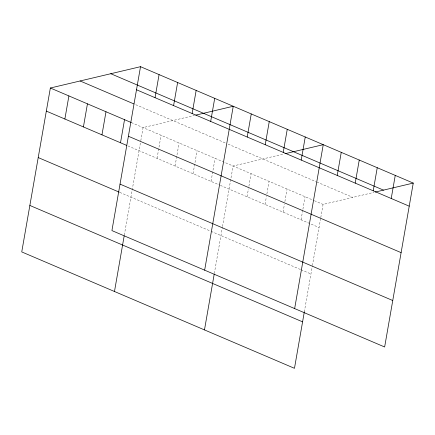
<?xml version="1.0" encoding="UTF-8"?>
<svg xmlns="http://www.w3.org/2000/svg" width="435" height="435" viewBox="0 0 435 435"><rect width="100%" height="100%" fill="white"/><g stroke="black" fill="none" stroke-linecap="round" stroke-linejoin="round"><path stroke-width="0.33" stroke-dasharray="2.17 1.63" d="M124.328 235.052L140.663 141.44M140.782 140.782L143.082 127.585L194.554 115.411M157.051 158.356L161.081 135.269M175.055 166.04L179.084 142.952M193.053 173.723L197.082 150.635M211.051 181.406L215.08 158.318M214.325 273.463L222.405 227.168M222.519 226.521L233.084 166.001L284.555 153.821M247.053 196.767L248.434 188.855M248.896 186.218L251.082 173.685M265.051 204.45L266.432 196.538M266.894 193.896L269.08 181.368M283.049 212.133L284.436 204.216M284.892 201.579L287.078 189.046M301.053 219.816L302.776 209.92M302.896 209.262L305.082 196.729M304.326 311.873L312.292 266.225M312.406 265.578L320.66 218.267M320.78 217.603L323.08 204.412L373.915 192.384M135.747 104.715L225.596 143.066M228.081 144.126L316.218 181.743M316.838 182.009L352.834 197.376M131.337 122.578L313.771 200.437M314.391 200.704L323.08 204.412M127.928 145.926L219.74 185.114M220.36 185.375L319.051 227.5M119.815 192.395L210.388 231.056M211.013 231.317L300.389 269.466M301.009 269.733L310.938 273.968"/><path stroke-width="0.65" d="M140.527 66.68L111.92 230.588L384.643 346.989L413.25 183.081L140.527 66.68L50.357 88.011L21.75 251.919L294.473 368.32L304.326 311.873M64.875 119.011L68.904 95.928M83.417 126.928L87.446 103.84M101.964 134.845L105.993 111.757M120.506 142.762L124.535 119.674M114.476 291.493L124.209 235.716M155.045 97.679L159.074 74.597M173.587 105.596L177.616 82.509M192.134 113.513L196.163 90.426M210.676 121.425L214.705 98.343M204.646 270.162L233.252 106.254L195.832 115.106M204.477 329.909L214.21 274.126M247.221 137.025L251.251 113.937M265.225 144.708L269.254 121.621M283.223 152.391L287.252 129.304M301.221 160.075L305.25 136.987M294.647 308.578L323.248 144.67L285.191 153.675M337.223 175.435L341.252 152.353M355.221 183.119L359.25 160.031M373.219 190.802L377.248 167.714M391.223 198.485L395.252 175.397M375.193 192.085L413.25 183.081M110.773 73.716L383.496 190.122M136.498 89.768L409.221 206.168M80.111 80.97L133.893 103.927M50.357 88.011L131.337 122.578M128.385 136.237L401.108 252.637M46.328 111.099L126.688 145.399M120.033 184.114L392.756 300.52M38.215 157.568L119.195 192.134M29.863 205.45L302.586 321.851"/></g></svg>
